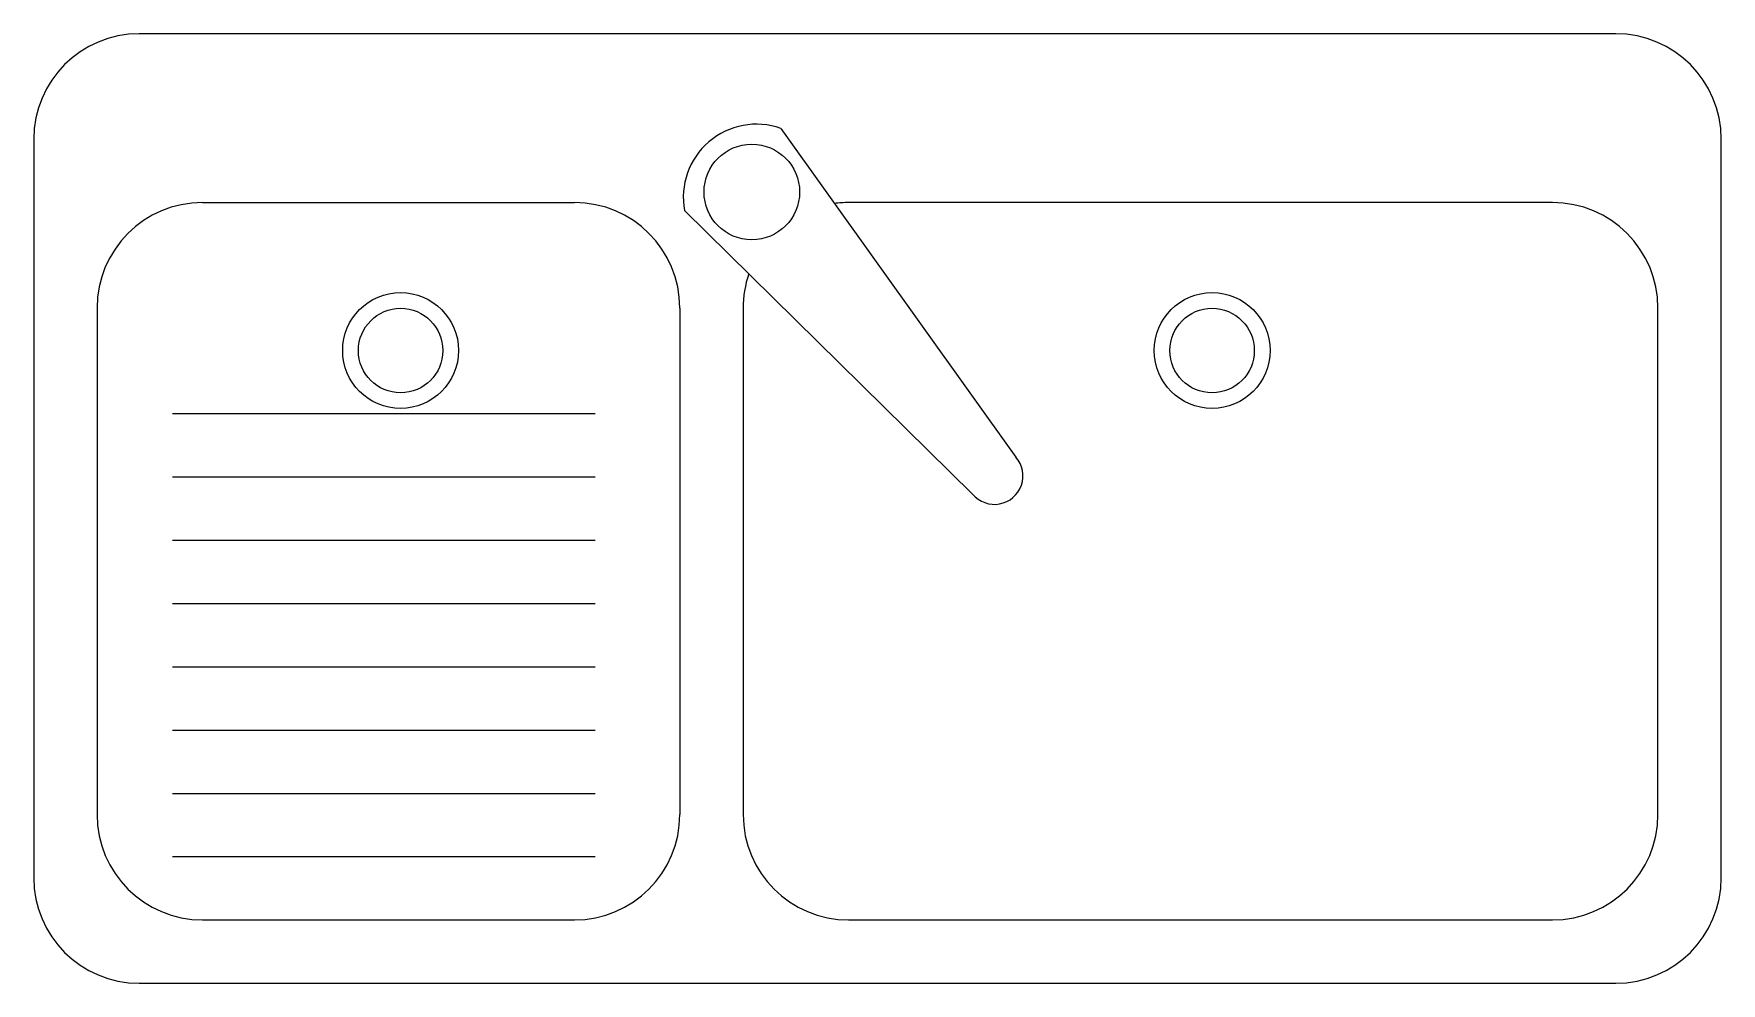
# Model space of a CAD drawing. Header units: inches. Extents: x -632098 to 183481, y -347495 to 63412.
# Drawn here: x -632098 to -93210, y -347495 to -44370 of the extents above; entities that cross this region are included whole.
import ezdxf

# ---------------------------------------------------------------- set-up
doc = ezdxf.new("R2010")
doc.units = ezdxf.units.IN
doc.header["$MEASUREMENT"] = 0
doc.layers.add('LAYER4', color=4, linetype='Continuous')
doc.layers.add('LAYER8', color=8, linetype='Continuous')

msp = doc.modelspace()

# ---------------------------------------------------------------- linework, layer by layer
at = {"layer": 'LAYER4'}
for p, q in [((-126890.85359, -44370.22913), (-598417.73295, -44370.22913)), ((-632098.22433, -78050.72051), (-632098.22433, -313814.16019)), ((-93210.36221, -313814.16019), (-93210.36221, -78050.72051)), ((-598417.73295, -347494.65157), (-126890.85359, -347494.65157))]:
    msp.add_line(p, q, dxfattribs=at)
for centre, start, end in [((-598417.73295, -78050.72051), 90, 180), ((-126890.85359, -78050.72051), 0, 90), ((-598417.73295, -313814.16019), 180, 270), ((-126890.85359, -313814.16019), 270, 0)]:
    msp.add_arc(centre, 33680.49138, start, end, dxfattribs=at)
at = {"layer": 'LAYER8'}
for p, q in [((-393552.11398, -74579.80873), (-318466.6792, -179547.05443)), ((-578209.43812, -98259.01534), (-459454.56925, -98259.01534)), ((-424278.32513, -100847.57556), (-332263.84362, -191342.21838)), ((-147099.14842, -98259.01534), (-371885.29166, -98259.01534)), ((-611889.9295, -131939.50673), (-611889.9295, -293605.86536)), ((-425774.07787, -131939.50673), (-425774.07787, -293605.86536)), ((-405565.78304, -131939.50673), (-405565.78304, -293605.86536)), ((-113418.65704, -293605.86536), (-113418.65704, -131939.50673)), ((-452862.66712, -165731.51643), (-587832.54976, -165731.51643)), ((-452862.66712, -185939.81126), (-587832.54976, -185939.81126)), ((-452862.66712, -206148.10609), (-587832.54976, -206148.10609)), ((-452862.66712, -226356.40092), (-587832.54976, -226356.40092)), ((-452862.66712, -246564.69575), (-587832.54976, -246564.69575)), ((-452862.66712, -266772.99057), (-587832.54976, -266772.99057)), ((-452862.66712, -286981.2854), (-587832.54976, -286981.2854)), ((-452862.66712, -307189.58023), (-587832.54976, -307189.58023)), ((-578209.43812, -327286.35675), (-459454.56925, -327286.35675)), ((-371885.29166, -327286.35675), (-147099.14842, -327286.35675))]:
    msp.add_line(p, q, dxfattribs=at)
for centre, radius in [((-402784.20523, -94885.32733), 15258.9553), ((-514948.81225, -145507.53551), 18498.02251), ((-255806.63936, -145507.53551), 18498.02251), ((-514948.81225, -145507.53551), 13489.95026), ((-255806.63936, -145507.53551), 13489.95026)]:
    msp.add_circle(centre, radius, dxfattribs=at)
for centre, radius, start, end in [((-401332.36843, -96583.58528), 23338.77764, 70.5270558397, 190.5270558398), ((-578209.43812, -131939.50673), 33680.49138, 90, 180), ((-459454.56925, -131939.50673), 33680.49138, 0, 90), ((-371885.29166, -131939.50673), 33680.49138, 90, 97.6978016041), ((-147099.14842, -131939.50673), 33680.49138, 0, 90), ((-371885.29166, -131939.50673), 33680.49138, 161.1095572017, 180), ((-325284.01323, -185539.67489), 9076.75841, 219.7377690686, 41.3163426109), ((-578209.43812, -293605.86536), 33680.49138, 180, 270), ((-459454.56925, -293605.86536), 33680.49138, 270, 0), ((-371885.29166, -293605.86536), 33680.49138, 180, 270), ((-147099.14842, -293605.86536), 33680.49138, 270, 0)]:
    msp.add_arc(centre, radius, start, end, dxfattribs=at)

doc.saveas('drawing.dxf')
